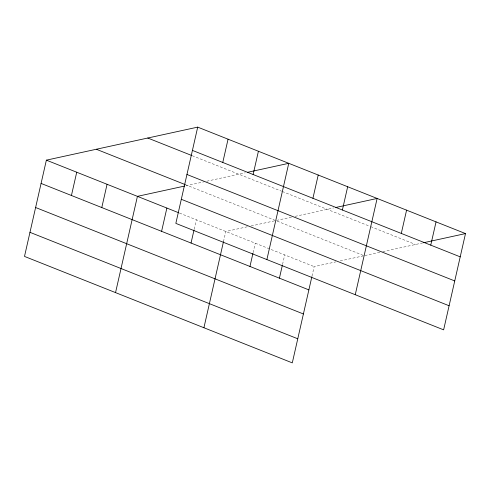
<?xml version="1.0" encoding="UTF-8"?>
<svg xmlns="http://www.w3.org/2000/svg" width="490" height="490" viewBox="0 0 490 490"><rect width="100%" height="100%" fill="white"/><g stroke="black" fill="none" stroke-linecap="round" stroke-linejoin="round"><path stroke-width="0.37" stroke-dasharray="2.45 1.84" d="M194.187 229.228L196.331 219.771M223.477 241.662L225.792 231.482L248.228 226.588M253.103 252.644L255.247 243.193M282.559 264.355L284.708 254.904M312.014 276.066L314.163 266.615L335.877 261.874M185.912 185.771L204.514 181.71M206.749 181.22L245.331 172.799M251.125 225.957L274.284 220.898M276.476 220.42L291.391 217.168M295.121 216.353L333.702 207.932M340.219 260.925L363.378 255.872M364.848 255.553L381.257 251.97M382.745 251.646L422.797 242.905M192.233 155.704L281.597 191.229M282.301 191.51L369.968 226.362M370.673 226.637L415.557 244.486M185.245 184.614L275.031 220.304M277.138 221.143L363.402 255.437M179.499 213.083L314.163 266.615"/><path stroke-width="0.73" d="M197.709 127.124L175.837 223.385L443.628 329.844L465.5 233.583L197.709 127.124L46.372 160.157L24.5 256.417L292.291 362.876L311.848 276.795M71.436 195.492L76.722 172.223M101.785 207.552L107.071 184.289M115.548 292.61L137.421 196.355L184.467 186.084M161.59 231.329L166.876 208.06M191.045 243.04L194.022 229.951M222.772 162.46L228.058 139.191M203.92 327.743L223.477 241.662M253.122 174.526L258.408 151.257M249.961 266.462L252.938 253.373M266.885 259.584L288.757 163.323L247.499 172.327M279.416 278.173L282.393 265.084M312.926 198.297L318.212 175.034M342.388 210.008L347.673 186.745M355.256 294.711L377.129 198.45L335.871 207.46M401.298 233.43L406.584 210.161M430.759 245.141L436.045 221.872M423.519 242.746L465.5 233.583M192.423 150.393L460.214 256.852M147.766 138.027L191.529 155.422M186.947 174.483L454.738 280.935M96.31 149.254L185.245 184.614M181.312 199.295L449.103 305.754M46.372 160.157L178.801 212.801M41.08 183.425L308.878 289.884M35.611 207.509L303.402 313.968M29.97 232.327L297.767 338.786"/></g></svg>
